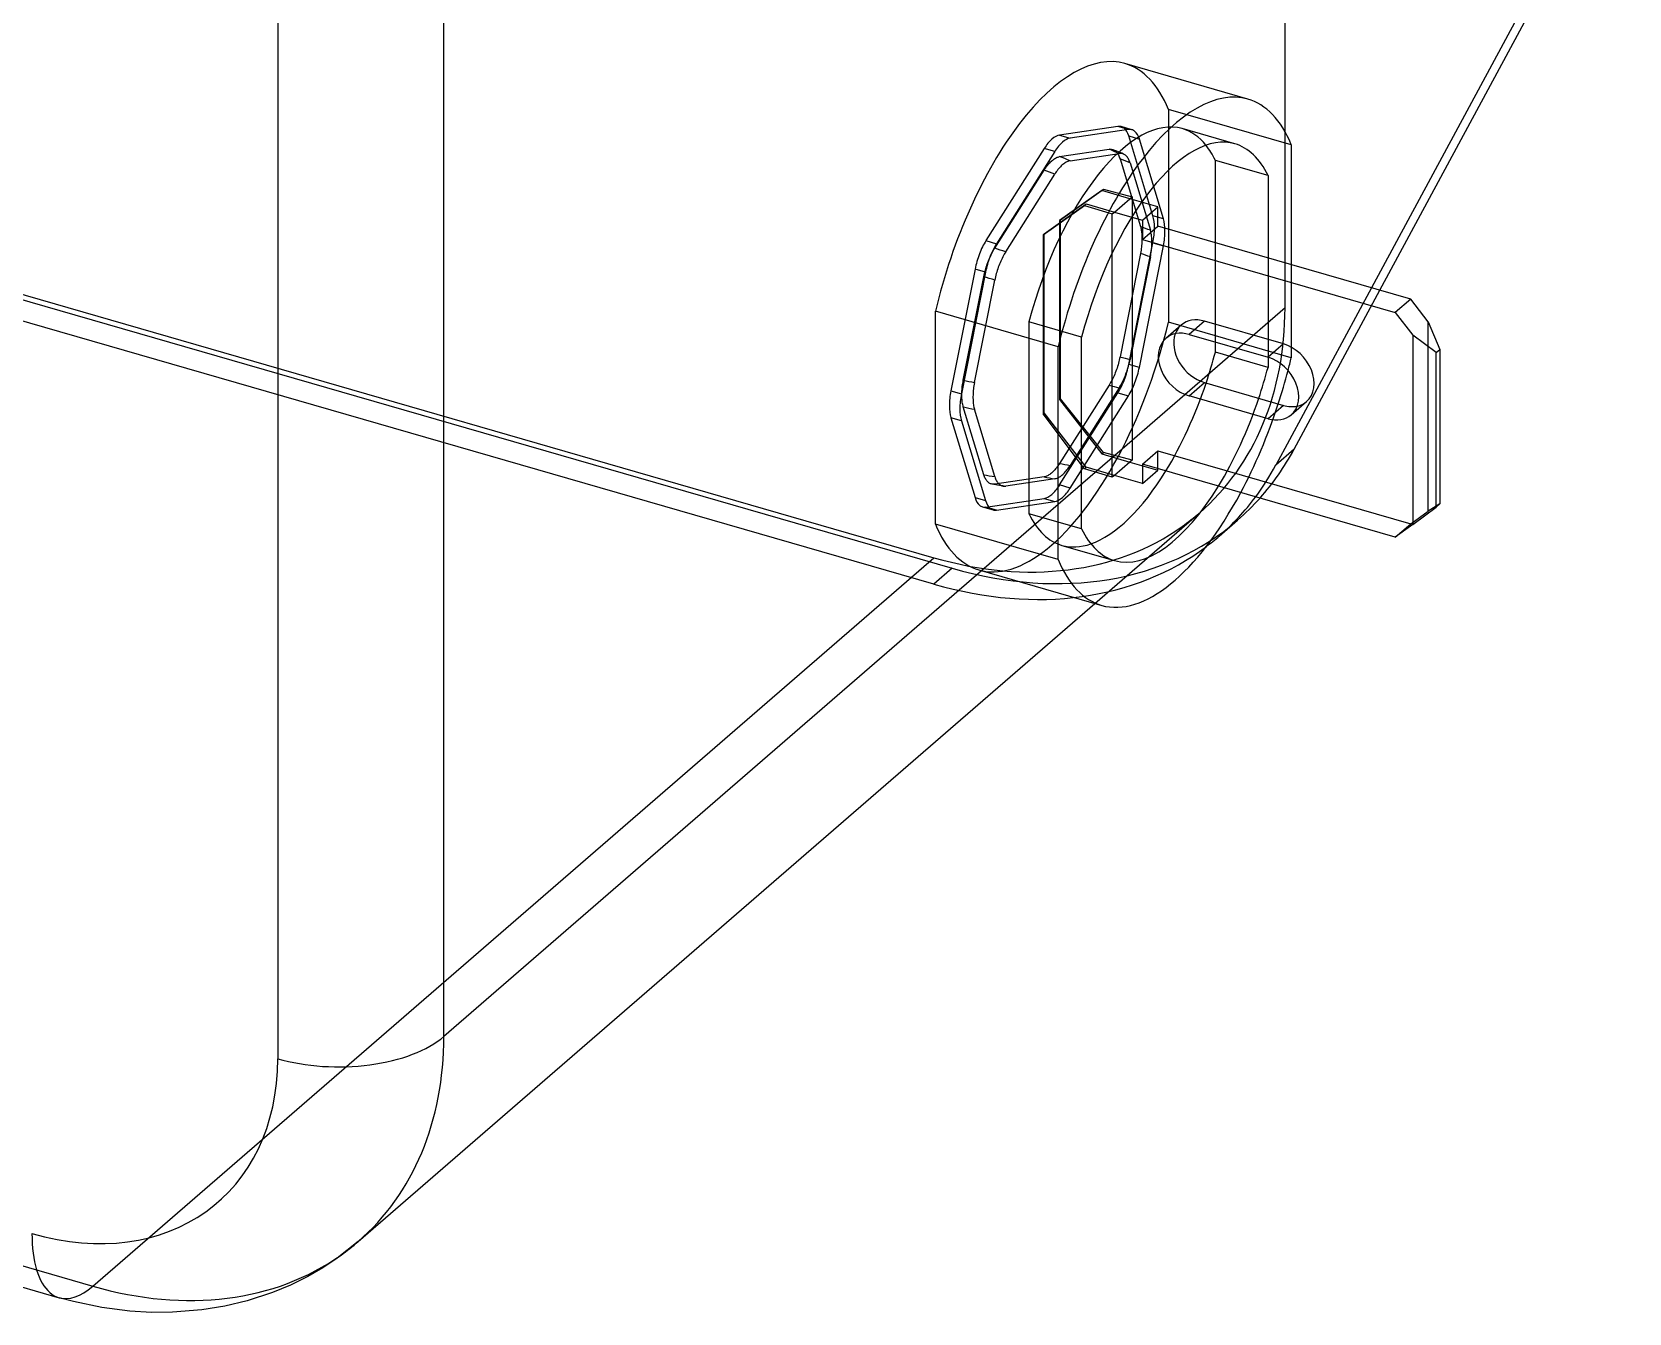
# Model space of a CAD drawing. Header units: millimetres. Extents: x -87 to 25, y -30 to 57.
# Drawn here: x -15.28 to 24.12, y -30.13 to 1.47 of the extents above; entities that cross this region are included whole.
import ezdxf

# ---------------------------------------------------------------- set-up
doc = ezdxf.new("R2010")
doc.units = ezdxf.units.MM
doc.layers.add('MAIN-1', color=7, linetype='Continuous')
doc.layers.add('MAIN-2', color=7, linetype='Continuous')

msp = doc.modelspace()

# ---------------------------------------------------------------- linework, layer by layer
at = {"layer": 'MAIN-1'}
for p, q in [((15.632, -0.99), (15.632, 11.448)), ((-5.118, -23.306), (-5.118, 7.871)), ((-9.216, 7.322), (-9.216, -23.855)), ((17.974, -4.898), (24.119, 6.49)), ((23.669, 6.101), (17.767, -4.838)), ((14.716, -0.182), (11.685, 0.693)), ((15.788, -1.313), (15.788, -4.267)), ((13.914, -3.726), (13.914, -1.695)), ((15.213, -2.07), (13.914, -1.695)), ((15.213, -2.07), (15.213, -4.101)), ((12.497, -2.84), (12.095, -2.724)), ((11.852, -3.093), (12.117, -3.169)), ((12.117, -3.169), (12.497, -2.84)), ((12.497, -3.317), (12.497, -2.84)), ((12.117, -3.169), (12.117, -3.646)), ((12.117, -3.646), (12.497, -3.317)), ((18.732, -5.117), (12.497, -3.317)), ((12.117, -3.646), (18.352, -5.446)), ((11.369, -9.512), (11.369, -3.982)), ((18.732, -5.117), (18.352, -5.446)), ((19.165, -5.675), (18.732, -5.117)), ((10.038, -6.292), (7.007, -5.417)), ((7.007, -10.667), (7.007, -5.417)), ((18.352, -5.446), (18.785, -6.004)), ((19.165, -5.675), (19.454, -6.358)), ((10.038, -11.542), (10.038, -6.292)), ((10.613, -10.785), (10.613, -6.054)), ((13.264, -5.99), (15.213, -6.553)), ((13.914, -6.426), (13.914, -6.178)), ((18.785, -6.004), (18.785, -10.68)), ((19.363, -6.437), (18.785, -6.004)), ((15.213, -6.801), (13.914, -6.426)), ((15.213, -6.553), (15.213, -6.801)), ((19.363, -6.437), (19.454, -6.358)), ((19.363, -10.247), (19.363, -6.437)), ((19.454, -6.358), (19.454, -10.168)), ((13.264, -7.506), (13.644, -7.177)), ((13.644, -7.177), (15.593, -7.739)), ((15.213, -8.069), (13.264, -7.506)), ((15.593, -7.739), (15.213, -8.069)), ((11.424, -9.465), (11.369, -9.449)), ((12.117, -9.188), (12.117, -9.665)), ((18.352, -10.988), (12.117, -9.188)), ((12.117, -9.665), (12.497, -9.336)), ((12.497, -9.336), (12.497, -9.298)), ((11.424, -9.465), (11.369, -9.512)), ((12.117, -9.665), (11.424, -9.465)), ((19.454, -10.168), (19.363, -10.247)), ((14.009, -10.962), (14.459, -10.572)), ((18.785, -10.68), (19.363, -10.247)), ((10.038, -11.542), (7.007, -10.667)), ((18.785, -10.68), (18.352, -10.988)), ((-78.696, -11.25), (-14.61, -29.75)), ((8.148, -11.817), (-5.118, -23.306)), ((8.079, -11.797), (11.11, -12.672)), ((-7.232, -28.365), (10.944, -12.625)), ((-7.231, -28.365), (-7.753, -28.775)), ((-8.106, -29.01), (-8.474, -29.224)), ((-7.753, -28.775), (-8.106, -29.01)), ((-8.901, -29.438), (-9.346, -29.624)), ((-8.474, -29.224), (-8.901, -29.438)), ((-14.256, -29.846), (-14.61, -29.75)), ((-13.557, -29.991), (-14.256, -29.846)), ((-9.968, -29.828), (-10.517, -29.96)), ((-9.346, -29.624), (-9.968, -29.828)), ((-12.864, -30.081), (-13.557, -29.991)), ((-12.332, -30.112), (-12.864, -30.081)), ((-11.809, -30.111), (-12.332, -30.112)), ((-11.085, -30.053), (-11.809, -30.111)), ((-10.517, -29.96), (-11.085, -30.053))]:
    msp.add_line(p, q, dxfattribs=at)
for centre, major_axis, ratio, start_param, end_param in [((9.882, -5.552), (1.803, 6.245), 0.433013, 0, 1.673671), ((12.913, -6.427), (1.803, 6.245), 0.433013, 0, 1.673671), ((12.913, -6.427), (1.803, 6.245), 0.433013, -0.497666, 0), ((12.913, -6.427), (1.484, 5.14), 0.433013, 0, 1.622906), ((11.614, -6.052), (-1.484, -5.14), 0.433013, 2.694692, 2.845455), ((12.913, -6.427), (1.484, 5.14), 0.433013, -0.446901, 0), ((13.264, -6.748), (0.573, -0.661), 0.75, -3.141514, -0.857072), ((13.264, -6.748), (0.573, -0.661), 0.75, 2.284521, 3.141672), ((13.644, -6.419), (-0.573, 0.661), 0.75, 0.393089, 2.284521), ((11.614, -6.052), (-1.484, -5.14), 0.433013, 1.473961, 1.622906), ((15.213, -7.311), (0.573, -0.661), 0.75, 0.000079, 2.284521), ((12.913, -6.427), (1.484, 5.14), 0.433013, -1.667632, -1.518687), ((12.913, -6.427), (1.803, 6.245), 0.433013, -1.650459, -1.518398), ((15.593, -6.982), (-0.573, 0.661), 0.75, 2.284521, 2.748496), ((15.213, -7.311), (0.573, -0.661), 0.75, -0.857072, 0.000079), ((11.614, -6.052), (-1.484, -5.14), 0.433013, 0.296154, 1.003812), ((12.913, -6.427), (1.484, 5.14), 0.433013, -3.141592, -2.137781), ((12.913, -6.427), (1.803, 6.245), 0.433013, -3.141593, -2.028682), ((6.972, -2.836), (7.038, -8.126), 0.75, 0.000019, 0.163602), ((7.422, -2.446), (-7.038, 8.126), 0.75, -3.141574, -3.044885), ((9.882, -5.552), (1.803, 6.245), 0.433013, 2.643927, 3.141593), ((12.913, -6.427), (1.484, 5.14), 0.433013, 2.694692, 3.141593), ((6.972, -2.836), (7.038, -8.126), 0.75, -0.05079, 0.000019), ((12.913, -6.427), (1.803, 6.245), 0.433013, 2.643927, 3.141593), ((-13.778, -20.806), (-6.547, 7.559), 0.75, -3.141514, -2.427868), ((-7.716, -22.556), (3, 0), 0.5, -1.308997, -0.523599), ((-15.278, -22.105), (4.583, -5.292), 0.75, -0.857072, 0.713724), ((-7.716, -22.556), (3, 0), 0.5, -2.094395, -1.308997), ((-13.778, -26.868), (-0.832, -2.882), 0.433013, -0.982794, -0.197396), ((-13.778, -26.868), (-0.832, -2.882), 0.433013, -0.197396, 0.000007)]:
    msp.add_ellipse(centre, major_axis=major_axis, ratio=ratio, start_param=start_param, end_param=end_param, dxfattribs=at)
at = {"layer": 'MAIN-2'}
for p, q in [((-57.114, 7.004), (6.972, -11.496)), ((-56.754, 6.77), (7.422, -11.756)), ((6.972, -12.146), (-57.204, 6.38)), ((12.757, -0.438), (12.757, -5.688)), ((15.788, -1.313), (12.757, -0.438)), ((11.508, -0.858), (10.073, -1.071)), ((10.073, -1.071), (10.333, -1.146)), ((11.768, -0.933), (10.333, -1.146)), ((11.768, -0.933), (11.508, -0.858)), ((11.854, -0.938), (11.594, -0.863)), ((12.373, -3.063), (11.779, -1.093)), ((11.779, -1.093), (12.039, -1.168)), ((12.633, -3.138), (12.039, -1.168)), ((14.397, -1.287), (13.098, -0.912)), ((15.632, -5.336), (15.632, -0.99)), ((9.691, -1.403), (8.256, -3.675)), ((9.951, -1.478), (8.515, -3.75)), ((9.951, -1.478), (9.691, -1.403)), ((10.073, -1.603), (11.292, -1.422)), ((10.332, -1.705), (11.541, -1.525)), ((11.292, -1.422), (11.31, -1.42)), ((11.31, -1.42), (11.327, -1.42)), ((11.327, -1.42), (11.344, -1.421)), ((11.344, -1.421), (11.361, -1.423)), ((11.361, -1.423), (11.377, -1.427)), ((11.377, -1.427), (11.393, -1.433)), ((11.393, -1.433), (11.41, -1.44)), ((11.437, -1.45), (11.393, -1.433)), ((11.41, -1.44), (11.426, -1.45)), ((11.426, -1.45), (11.442, -1.461)), ((11.48, -1.468), (11.437, -1.45)), ((11.442, -1.461), (11.457, -1.473)), ((11.457, -1.473), (11.471, -1.487)), ((11.471, -1.487), (11.485, -1.503)), ((11.525, -1.486), (11.48, -1.468)), ((11.485, -1.503), (11.499, -1.52)), ((11.499, -1.52), (11.511, -1.539)), ((11.511, -1.539), (11.523, -1.559)), ((11.523, -1.559), (11.534, -1.581)), ((11.568, -1.504), (11.525, -1.486)), ((11.56, -1.523), (11.541, -1.525)), ((11.579, -1.523), (11.56, -1.523)), ((11.608, -1.521), (11.568, -1.504)), ((11.597, -1.525), (11.579, -1.523)), ((11.615, -1.528), (11.597, -1.525)), ((11.648, -1.539), (11.608, -1.521)), ((11.632, -1.532), (11.615, -1.528)), ((11.648, -1.539), (11.632, -1.532)), ((11.666, -1.547), (11.648, -1.539)), ((11.683, -1.558), (11.666, -1.547)), ((11.699, -1.57), (11.683, -1.558)), ((11.714, -1.584), (11.699, -1.57)), ((8.472, -3.864), (9.691, -1.933)), ((9.691, -1.933), (9.711, -1.904)), ((9.711, -1.904), (9.73, -1.875)), ((9.73, -1.875), (9.75, -1.848)), ((9.75, -1.848), (9.77, -1.822)), ((9.77, -1.822), (9.79, -1.798)), ((9.79, -1.798), (9.81, -1.774)), ((9.81, -1.774), (9.831, -1.752)), ((9.831, -1.752), (9.851, -1.732)), ((9.851, -1.732), (9.872, -1.713)), ((9.872, -1.713), (9.892, -1.695)), ((9.892, -1.695), (9.913, -1.678)), ((9.913, -1.678), (9.933, -1.663)), ((9.933, -1.663), (9.954, -1.65)), ((9.954, -1.65), (9.974, -1.638)), ((9.974, -1.638), (9.994, -1.628)), ((10.01, -1.949), (9.99, -1.977)), ((9.994, -1.628), (10.014, -1.619)), ((10.03, -1.924), (10.01, -1.949)), ((10.014, -1.619), (10.034, -1.612)), ((10.05, -1.899), (10.03, -1.924)), ((10.034, -1.612), (10.054, -1.607)), ((10.07, -1.876), (10.05, -1.899)), ((10.054, -1.607), (10.073, -1.603)), ((10.09, -1.854), (10.07, -1.876)), ((10.111, -1.833), (10.09, -1.854)), ((10.131, -1.814), (10.111, -1.833)), ((10.152, -1.796), (10.131, -1.814)), ((10.173, -1.78), (10.152, -1.796)), ((10.193, -1.765), (10.173, -1.78)), ((10.213, -1.752), (10.193, -1.765)), ((10.234, -1.74), (10.213, -1.752)), ((10.254, -1.73), (10.234, -1.74)), ((10.274, -1.721), (10.254, -1.73)), ((10.293, -1.714), (10.274, -1.721)), ((10.313, -1.709), (10.293, -1.714)), ((10.332, -1.705), (10.313, -1.709)), ((11.534, -1.581), (11.544, -1.605)), ((11.544, -1.605), (11.553, -1.629)), ((11.553, -1.629), (11.562, -1.656)), ((11.562, -1.656), (12.067, -3.33)), ((11.729, -1.6), (11.714, -1.584)), ((11.743, -1.618), (11.729, -1.6)), ((11.757, -1.637), (11.743, -1.618)), ((11.769, -1.658), (11.757, -1.637)), ((11.781, -1.681), (11.769, -1.658)), ((11.792, -1.705), (11.781, -1.681)), ((11.801, -1.731), (11.792, -1.705)), ((11.81, -1.758), (11.801, -1.731)), ((11.81, -1.758), (12.311, -3.419)), ((8.742, -3.95), (9.952, -2.034)), ((9.971, -2.005), (9.952, -2.034)), ((9.99, -1.977), (9.971, -2.005)), ((11.111, -2.44), (10.072, -3.18)), ((10.095, -3.16), (11.153, -2.404)), ((11.111, -2.44), (11.153, -2.404)), ((11.804, -2.64), (11.111, -2.44)), ((11.153, -2.404), (11.859, -2.593)), ((11.424, -2.969), (11.804, -2.64)), ((11.804, -2.64), (11.859, -2.593)), ((12.095, -2.724), (11.804, -2.64)), ((11.859, -2.593), (11.859, -9.088)), ((9.669, -3.528), (10.689, -2.806)), ((9.692, -3.509), (10.731, -2.769)), ((10.689, -2.806), (10.731, -2.769)), ((10.689, -2.806), (11.369, -3.017)), ((10.731, -2.769), (11.424, -2.969)), ((11.369, -3.017), (11.424, -2.969)), ((11.369, -3.982), (11.369, -3.017)), ((11.424, -2.969), (11.852, -3.093)), ((12.633, -3.138), (12.373, -3.063)), ((9.692, -3.509), (9.669, -3.528)), ((9.669, -3.528), (9.669, -7.945)), ((9.692, -7.925), (9.692, -3.509)), ((10.095, -3.16), (10.072, -3.18)), ((10.072, -3.18), (10.072, -7.596)), ((10.095, -7.577), (10.095, -3.16)), ((12.067, -3.33), (12.074, -3.357)), ((12.074, -3.357), (12.081, -3.385)), ((12.081, -3.385), (12.087, -3.414)), ((12.087, -3.414), (12.092, -3.444)), ((12.092, -3.444), (12.096, -3.476)), ((12.096, -3.476), (12.099, -3.508)), ((12.099, -3.508), (12.102, -3.541)), ((12.102, -3.541), (12.103, -3.575)), ((12.319, -3.446), (12.311, -3.419)), ((12.325, -3.474), (12.319, -3.446)), ((12.331, -3.503), (12.325, -3.474)), ((12.336, -3.533), (12.331, -3.503)), ((12.34, -3.564), (12.336, -3.533)), ((8.256, -3.675), (8.515, -3.75)), ((8.417, -3.959), (8.435, -3.927)), ((8.435, -3.927), (8.453, -3.895)), ((8.453, -3.895), (8.472, -3.864)), ((11.779, -6.727), (12.373, -3.726)), ((12.039, -6.802), (12.633, -3.801)), ((12.081, -3.911), (12.074, -3.951)), ((12.087, -3.872), (12.081, -3.911)), ((12.092, -3.833), (12.087, -3.872)), ((12.096, -3.795), (12.092, -3.833)), ((12.099, -3.757), (12.096, -3.795)), ((12.102, -3.719), (12.099, -3.757)), ((12.103, -3.682), (12.102, -3.719)), ((12.103, -3.575), (12.104, -3.61)), ((12.104, -3.646), (12.103, -3.682)), ((12.104, -3.61), (12.104, -3.646)), ((12.331, -3.96), (12.336, -3.921)), ((12.336, -3.921), (12.34, -3.883)), ((12.344, -3.596), (12.34, -3.564)), ((12.34, -3.883), (12.344, -3.845)), ((12.346, -3.63), (12.344, -3.596)), ((12.344, -3.845), (12.346, -3.807)), ((12.348, -3.664), (12.346, -3.63)), ((12.346, -3.807), (12.348, -3.77)), ((12.349, -3.698), (12.348, -3.664)), ((12.348, -3.77), (12.349, -3.734)), ((12.349, -3.734), (12.349, -3.698)), ((12.373, -3.726), (12.633, -3.801)), ((13.914, -6.178), (13.914, -3.726)), ((8.251, -4.366), (8.263, -4.327)), ((8.263, -4.327), (8.276, -4.288)), ((8.276, -4.288), (8.289, -4.249)), ((8.289, -4.249), (8.303, -4.211)), ((8.303, -4.211), (8.318, -4.173)), ((8.318, -4.173), (8.333, -4.135)), ((8.333, -4.135), (8.349, -4.099)), ((8.349, -4.099), (8.365, -4.063)), ((8.365, -4.063), (8.382, -4.027)), ((8.382, -4.027), (8.399, -3.993)), ((8.399, -3.993), (8.417, -3.959)), ((8.56, -4.333), (8.547, -4.372)), ((8.574, -4.295), (8.56, -4.333)), ((8.589, -4.257), (8.574, -4.295)), ((8.604, -4.22), (8.589, -4.257)), ((8.619, -4.183), (8.604, -4.22)), ((8.636, -4.147), (8.619, -4.183)), ((8.652, -4.112), (8.636, -4.147)), ((8.669, -4.078), (8.652, -4.112)), ((8.687, -4.044), (8.669, -4.078)), ((8.705, -4.012), (8.687, -4.044)), ((8.723, -3.98), (8.705, -4.012)), ((8.742, -3.95), (8.723, -3.98)), ((12.067, -3.991), (11.562, -6.54)), ((12.311, -4.078), (11.81, -6.607)), ((12.074, -3.951), (12.067, -3.991)), ((12.311, -4.078), (12.319, -4.038)), ((12.319, -4.038), (12.325, -3.999)), ((12.325, -3.999), (12.331, -3.96)), ((15.213, -4.101), (15.213, -6.553)), ((15.788, -4.267), (15.788, -6.563)), ((7.985, -4.378), (7.391, -7.379)), ((8.245, -4.453), (7.65, -7.454)), ((7.697, -7.114), (8.202, -4.565)), ((7.972, -7.177), (8.473, -4.648)), ((8.245, -4.453), (7.985, -4.378)), ((8.202, -4.565), (8.211, -4.525)), ((8.211, -4.525), (8.22, -4.485)), ((8.22, -4.485), (8.23, -4.445)), ((8.23, -4.445), (8.24, -4.406)), ((8.24, -4.406), (8.251, -4.366)), ((8.482, -4.608), (8.473, -4.648)), ((8.491, -4.569), (8.482, -4.608)), ((8.5, -4.529), (8.491, -4.569)), ((8.511, -4.489), (8.5, -4.529)), ((8.522, -4.45), (8.511, -4.489)), ((8.534, -4.411), (8.522, -4.45)), ((8.547, -4.372), (8.534, -4.411)), ((17.767, -4.838), (15.407, -9.21)), ((15.857, -8.82), (17.974, -4.898)), ((15.632, -5.336), (11.614, -8.816)), ((9.314, -5.679), (9.314, -10.41)), ((10.613, -6.054), (9.314, -5.679)), ((13.072, -5.758), (12.692, -6.087)), ((15.788, -6.563), (12.757, -5.688)), ((13.644, -5.661), (13.264, -5.99)), ((15.593, -6.224), (13.644, -5.661)), ((19.165, -10.351), (19.165, -5.675)), ((15.593, -6.224), (15.213, -6.553)), ((11.535, -6.66), (11.524, -6.699)), ((11.544, -6.62), (11.535, -6.66)), ((11.553, -6.58), (11.544, -6.62)), ((11.562, -6.54), (11.553, -6.58)), ((11.783, -6.726), (11.793, -6.686)), ((11.793, -6.686), (11.802, -6.646)), ((11.802, -6.646), (11.81, -6.607)), ((11.382, -7.078), (11.365, -7.112)), ((11.399, -7.042), (11.382, -7.078)), ((11.415, -7.006), (11.399, -7.042)), ((11.431, -6.97), (11.415, -7.006)), ((11.446, -6.932), (11.431, -6.97)), ((11.461, -6.894), (11.446, -6.932)), ((11.475, -6.856), (11.461, -6.894)), ((11.488, -6.817), (11.475, -6.856)), ((11.501, -6.778), (11.488, -6.817)), ((11.513, -6.739), (11.501, -6.778)), ((11.524, -6.699), (11.513, -6.739)), ((11.648, -7.107), (11.664, -7.072)), ((11.664, -7.072), (11.68, -7.035)), ((11.68, -7.035), (11.695, -6.998)), ((11.695, -6.998), (11.709, -6.96)), ((11.709, -6.96), (11.723, -6.922)), ((11.723, -6.922), (11.737, -6.883)), ((11.737, -6.883), (11.749, -6.844)), ((11.749, -6.844), (11.761, -6.805)), ((11.761, -6.805), (11.773, -6.766)), ((11.773, -6.766), (11.783, -6.726)), ((12.039, -6.802), (11.779, -6.727)), ((7.391, -7.379), (7.65, -7.454)), ((7.66, -7.459), (7.661, -7.423)), ((7.66, -7.495), (7.66, -7.459)), ((7.661, -7.423), (7.662, -7.386)), ((7.662, -7.386), (7.665, -7.348)), ((7.665, -7.348), (7.668, -7.31)), ((7.668, -7.31), (7.672, -7.272)), ((7.672, -7.272), (7.677, -7.233)), ((7.677, -7.233), (7.683, -7.194)), ((7.683, -7.194), (7.69, -7.154)), ((7.69, -7.154), (7.697, -7.114)), ((7.936, -7.484), (7.935, -7.521)), ((7.937, -7.448), (7.936, -7.484)), ((7.94, -7.41), (7.937, -7.448)), ((7.943, -7.372), (7.94, -7.41)), ((7.947, -7.334), (7.943, -7.372)), ((7.952, -7.295), (7.947, -7.334)), ((7.958, -7.256), (7.952, -7.295)), ((7.965, -7.217), (7.958, -7.256)), ((7.972, -7.177), (7.965, -7.217)), ((11.292, -7.241), (10.073, -9.171)), ((10.073, -9.702), (11.508, -7.43)), ((11.541, -7.305), (10.332, -9.221)), ((11.311, -7.21), (11.292, -7.241)), ((11.329, -7.178), (11.311, -7.21)), ((11.347, -7.146), (11.329, -7.178)), ((11.365, -7.112), (11.347, -7.146)), ((11.508, -7.43), (11.768, -7.505)), ((11.541, -7.305), (11.56, -7.275)), ((11.56, -7.275), (11.579, -7.243)), ((11.579, -7.243), (11.597, -7.21)), ((11.597, -7.21), (11.614, -7.177)), ((11.614, -7.177), (11.631, -7.143)), ((11.631, -7.143), (11.648, -7.107)), ((7.661, -7.53), (7.66, -7.495)), ((7.662, -7.564), (7.661, -7.53)), ((7.665, -7.597), (7.662, -7.564)), ((7.668, -7.629), (7.665, -7.597)), ((7.672, -7.661), (7.668, -7.629)), ((7.677, -7.691), (7.672, -7.661)), ((7.683, -7.72), (7.677, -7.691)), ((7.69, -7.748), (7.683, -7.72)), ((7.697, -7.775), (7.69, -7.748)), ((8.202, -9.449), (7.697, -7.775)), ((7.935, -7.521), (7.935, -7.556)), ((7.935, -7.556), (7.936, -7.591)), ((7.936, -7.591), (7.937, -7.625)), ((7.937, -7.625), (7.94, -7.658)), ((7.94, -7.658), (7.943, -7.691)), ((7.943, -7.691), (7.947, -7.722)), ((7.947, -7.722), (7.952, -7.752)), ((7.952, -7.752), (7.958, -7.781)), ((7.958, -7.781), (7.965, -7.809)), ((7.965, -7.809), (7.972, -7.836)), ((8.473, -9.497), (7.972, -7.836)), ((10.072, -7.596), (10.095, -7.577)), ((10.072, -7.596), (11.111, -8.936)), ((11.153, -8.899), (10.095, -7.577)), ((10.333, -9.777), (11.768, -7.505)), ((15.786, -7.972), (16.166, -7.643)), ((7.65, -8.117), (7.391, -8.042)), ((7.391, -8.042), (7.985, -10.012)), ((7.65, -8.117), (8.245, -10.087)), ((9.669, -7.945), (9.692, -7.925)), ((10.689, -9.301), (9.669, -7.945)), ((10.731, -9.265), (9.692, -7.925)), ((11.614, -8.816), (8.15, -11.816)), ((11.111, -8.936), (11.153, -8.899)), ((11.111, -8.936), (11.804, -9.136)), ((11.859, -9.088), (11.153, -8.899)), ((12.117, -9.188), (12.497, -8.859)), ((12.497, -8.859), (18.732, -10.659)), ((12.497, -9.298), (12.497, -8.859)), ((15.857, -8.82), (15.407, -9.21)), ((8.211, -9.476), (8.202, -9.449)), ((9.81, -9.455), (9.79, -9.467)), ((9.831, -9.442), (9.81, -9.455)), ((9.851, -9.427), (9.831, -9.442)), ((9.872, -9.41), (9.851, -9.427)), ((9.892, -9.392), (9.872, -9.41)), ((9.913, -9.373), (9.892, -9.392)), ((9.933, -9.352), (9.913, -9.373)), ((9.954, -9.331), (9.933, -9.352)), ((9.974, -9.307), (9.954, -9.331)), ((9.994, -9.283), (9.974, -9.307)), ((10.014, -9.257), (9.994, -9.283)), ((10.034, -9.23), (10.014, -9.257)), ((10.054, -9.201), (10.034, -9.23)), ((10.073, -9.171), (10.054, -9.201)), ((10.131, -9.459), (10.152, -9.441)), ((10.152, -9.441), (10.173, -9.422)), ((10.173, -9.422), (10.193, -9.401)), ((10.193, -9.401), (10.213, -9.379)), ((10.213, -9.379), (10.234, -9.356)), ((10.234, -9.356), (10.254, -9.331)), ((10.254, -9.331), (10.274, -9.305)), ((10.274, -9.305), (10.293, -9.278)), ((10.293, -9.278), (10.313, -9.25)), ((10.313, -9.25), (10.332, -9.221)), ((10.689, -9.301), (10.731, -9.265)), ((11.369, -9.512), (10.689, -9.301)), ((11.369, -9.449), (10.731, -9.265)), ((11.804, -9.136), (11.424, -9.465)), ((11.859, -9.088), (11.804, -9.136)), ((11.804, -9.136), (12.497, -9.336)), ((8.22, -9.5), (8.211, -9.476)), ((8.23, -9.523), (8.22, -9.5)), ((8.241, -9.545), (8.23, -9.523)), ((8.253, -9.565), (8.241, -9.545)), ((8.265, -9.584), (8.253, -9.565)), ((8.278, -9.601), (8.265, -9.584)), ((8.292, -9.617), (8.278, -9.601)), ((8.306, -9.631), (8.292, -9.617)), ((8.321, -9.644), (8.306, -9.631)), ((8.337, -9.655), (8.321, -9.644)), ((8.353, -9.664), (8.337, -9.655)), ((8.37, -9.672), (8.353, -9.664)), ((8.387, -9.678), (8.37, -9.672)), ((8.405, -9.682), (8.387, -9.678)), ((8.416, -9.684), (8.405, -9.682)), ((8.451, -9.691), (8.405, -9.682)), ((8.427, -9.685), (8.416, -9.684)), ((8.438, -9.685), (8.427, -9.685)), ((8.449, -9.685), (8.438, -9.685)), ((8.46, -9.684), (8.449, -9.685)), ((8.497, -9.699), (8.451, -9.691)), ((8.472, -9.683), (8.46, -9.684)), ((9.691, -9.502), (8.472, -9.683)), ((8.473, -9.497), (8.482, -9.523)), ((8.482, -9.523), (8.491, -9.548)), ((8.491, -9.548), (8.502, -9.572)), ((8.544, -9.707), (8.497, -9.699)), ((8.502, -9.572), (8.513, -9.594)), ((8.513, -9.594), (8.525, -9.615)), ((8.525, -9.615), (8.538, -9.634)), ((8.538, -9.634), (8.551, -9.651)), ((8.592, -9.715), (8.544, -9.707)), ((8.551, -9.651), (8.565, -9.667)), ((8.565, -9.667), (8.58, -9.681)), ((8.58, -9.681), (8.596, -9.693)), ((8.637, -9.723), (8.592, -9.715)), ((8.596, -9.693), (8.612, -9.704)), ((8.612, -9.704), (8.628, -9.713)), ((8.628, -9.713), (8.646, -9.72)), ((8.682, -9.73), (8.637, -9.723)), ((8.646, -9.72), (8.663, -9.726)), ((8.663, -9.726), (8.682, -9.73)), ((8.682, -9.73), (8.691, -9.731)), ((8.691, -9.731), (8.701, -9.732)), ((8.701, -9.732), (8.711, -9.732)), ((8.711, -9.732), (8.722, -9.732)), ((8.722, -9.732), (8.732, -9.731)), ((8.732, -9.731), (8.742, -9.73)), ((9.952, -9.55), (8.742, -9.73)), ((9.711, -9.498), (9.691, -9.502)), ((9.73, -9.493), (9.711, -9.498)), ((9.75, -9.486), (9.73, -9.493)), ((9.77, -9.477), (9.75, -9.486)), ((9.79, -9.467), (9.77, -9.477)), ((9.952, -9.55), (9.971, -9.546)), ((9.971, -9.546), (9.99, -9.541)), ((9.99, -9.541), (10.01, -9.534)), ((10.01, -9.534), (10.03, -9.525)), ((10.03, -9.525), (10.05, -9.515)), ((10.05, -9.515), (10.07, -9.503)), ((10.07, -9.503), (10.09, -9.49)), ((10.333, -9.777), (10.073, -9.702)), ((10.09, -9.49), (10.111, -9.475)), ((10.111, -9.475), (10.131, -9.459)), ((7.985, -10.012), (8.245, -10.087)), ((8.17, -10.242), (8.429, -10.317)), ((8.256, -10.247), (9.691, -10.033)), ((8.515, -10.322), (9.951, -10.108)), ((9.691, -10.033), (9.951, -10.108)), ((19.454, -10.168), (19.165, -10.351)), ((8.515, -10.322), (8.256, -10.247)), ((10.613, -10.785), (9.314, -10.41)), ((10.944, -12.625), (13.518, -10.395)), ((18.732, -10.659), (19.165, -10.351)), ((-77.864, -10.966), (-13.778, -29.466)), ((18.352, -10.988), (18.732, -10.659)), ((10.13, -11.193), (11.429, -11.568)), ((-13.778, -29.466), (6.972, -11.496)), ((7.422, -11.756), (6.972, -12.146)), ((8.15, -11.816), (8.148, -11.817))]:
    msp.add_line(p, q, dxfattribs=at)
for centre, major_axis, ratio, start_param, end_param in [((9.882, -5.552), (1.803, 6.245), 0.433013, -0.497666, 0), ((11.614, -6.052), (-1.484, -5.14), 0.433013, -3.141592, -1.518687), ((9.882, -2.037), (-0.277, -0.961), 0.433013, -2.55359, -2.160891), ((9.882, -2.037), (-0.277, -0.961), 0.433013, -2.946289, -2.55359), ((10.142, -2.112), (0.277, 0.961), 0.433013, 0.195304, 0.588003), ((11.317, -1.824), (-0.277, -0.961), 0.433013, -3.141586, -2.946289), ((11.317, -1.824), (-0.277, -0.961), 0.433013, 2.944197, 3.141599), ((11.317, -1.824), (-0.277, -0.961), 0.433013, 2.551498, 2.944197), ((11.577, -1.899), (0.277, 0.961), 0.433013, 0.000007, 0.195304), ((11.577, -1.899), (0.277, 0.961), 0.433013, -0.197396, 0.000007), ((11.577, -1.899), (0.277, 0.961), 0.433013, -0.590095, -0.197396), ((11.614, -6.052), (-1.484, -5.14), 0.433013, 2.845455, 3.141593), ((10.142, -2.112), (0.277, 0.961), 0.433013, 0.588003, 0.980702), ((6.975, -11.104), (5.349, 9.182), 0.840822, 0.098234, 0.128372), ((9.189, -10.775), (-6.193, 8.232), 0.735723, -0.884669, -0.854532), ((9.189, -10.775), (-5.459, 8.786), 0.765556, -0.814099, -0.783961), ((6.975, -11.104), (6.317, 8.489), 0.835873, 0.193505, 0.223643), ((11.912, -3.795), (-0.277, -0.961), 0.433013, 2.158799, 2.551498), ((12.171, -3.87), (0.277, 0.961), 0.433013, -0.982794, -0.590095), ((6.058, -8.064), (10.164, 0.661), 0.54168, 0.873448, 0.903586), ((11.912, -3.795), (-0.277, -0.961), 0.433013, 1.7661, 2.158799), ((12.171, -3.87), (0.277, 0.961), 0.433013, -1.375493, -0.982794), ((8.447, -4.31), (-0.277, -0.961), 0.433013, -2.160891, -1.768192), ((8.707, -4.385), (0.277, 0.961), 0.433013, 0.980702, 1.373401), ((11.403, -7.27), (-9.354, 3.903), 0.216439, -1.193504, -1.163366), ((8.447, -4.31), (-0.277, -0.961), 0.433013, -1.768192, -1.375493), ((8.707, -4.385), (0.277, 0.961), 0.433013, 1.373401, 1.7661), ((6.058, -8.064), (10.17, 0.156), 0.487712, 0.901155, 0.931293), ((11.403, -7.27), (-9.485, 3.564), 0.150694, -1.200749, -1.170612), ((6.972, -2.836), (-6.547, 7.559), 0.75, -3.141514, -2.427868), ((9.882, -5.552), (1.803, 6.245), 0.433013, -1.99152, -1.467921), ((13.644, -6.419), (-0.573, 0.661), 0.75, 0.000079, 0.393089), ((13.644, -6.419), (-0.573, 0.661), 0.75, -0.857072, 0.000079), ((15.593, -6.982), (-0.573, 0.661), 0.75, -3.141514, -0.857072), ((6.975, -3.435), (9.485, -3.564), 0.150694, -1.010441, -0.980303), ((12.913, -6.427), (1.803, 6.245), 0.433013, -1.518398, -1.467921), ((11.317, -6.795), (-0.277, -0.961), 0.433013, 1.373401, 1.7661), ((11.577, -6.87), (0.277, 0.961), 0.433013, -1.768192, -1.375493), ((7.853, -7.31), (-0.277, -0.961), 0.433013, -1.375493, -0.982794), ((8.112, -7.385), (0.277, 0.961), 0.433013, 1.7661, 2.158799), ((12.32, -2.641), (-10.17, -0.156), 0.487712, 1.091464, 1.121602), ((6.975, -3.435), (9.354, -3.903), 0.216439, -1.003195, -0.973058), ((11.317, -6.795), (-0.277, -0.961), 0.433013, 0.980702, 1.373401), ((11.577, -6.87), (0.277, 0.961), 0.433013, -2.160891, -1.768192), ((11.614, -6.052), (-1.484, -5.14), 0.433013, 1.003812, 1.473961), ((7.853, -7.31), (-0.277, -0.961), 0.433013, -0.982794, -0.590095), ((8.112, -7.385), (0.277, 0.961), 0.433013, 2.158799, 2.551498), ((12.32, -2.641), (-10.164, -0.661), 0.54168, 1.063757, 1.093894), ((12.913, -6.427), (1.484, 5.14), 0.433013, -2.137781, -1.667632), ((12.913, -6.427), (1.803, 6.245), 0.433013, -2.028682, -1.650459), ((15.593, -6.982), (-0.573, 0.661), 0.75, 2.748496, 3.141672), ((9.882, -5.552), (-1.803, -6.245), 0.433013, 0.025933, 1.150072), ((7.422, -2.446), (-7.038, 8.126), 0.75, -3.044885, -2.864681), ((11.403, 0.399), (-6.317, -8.489), 0.835873, 0.383814, 0.413951), ((9.189, 0.07), (6.193, -8.232), 0.735723, -0.694361, -0.664223), ((6.972, -2.836), (7.038, -8.126), 0.75, 0.163602, 0.276912), ((11.403, 0.399), (-5.349, -9.182), 0.840822, 0.288543, 0.318681), ((9.189, 0.07), (5.459, -8.786), 0.765556, -0.62379, -0.593653), ((9.882, -9.068), (-0.277, -0.961), 0.433013, 0.588003, 0.980702), ((10.142, -9.143), (0.277, 0.961), 0.433013, -2.55359, -2.160891), ((8.447, -9.281), (-0.277, -0.961), 0.433013, -0.590095, -0.197396), ((8.447, -9.281), (-0.277, -0.961), 0.433013, -0.197396, 0.000007), ((8.447, -9.281), (-0.277, -0.961), 0.433013, 0.000007, 0.195304), ((8.707, -9.356), (0.277, 0.961), 0.433013, 2.551498, 2.944197), ((9.882, -9.068), (-0.277, -0.961), 0.433013, 0.195304, 0.588003), ((10.142, -9.143), (0.277, 0.961), 0.433013, -2.946289, -2.55359), ((7.422, -2.446), (-7.038, 8.126), 0.75, 2.284521, 3.141612), ((8.707, -9.356), (0.277, 0.961), 0.433013, 2.944197, 3.141599), ((8.707, -9.356), (0.277, 0.961), 0.433013, -3.141586, -2.946289), ((11.614, -6.052), (-1.484, -5.14), 0.433013, -0.446901, 0), ((6.972, -2.836), (-6.547, 7.559), 0.75, 3.069919, 3.141672), ((6.972, -2.836), (-6.547, 7.559), 0.75, 2.284521, 3.069919), ((6.972, -2.836), (7.038, -8.126), 0.75, -0.857072, -0.05079), ((11.614, -6.052), (-1.484, -5.14), 0.433013, 0, 0.296154), ((9.882, -5.552), (1.803, 6.245), 0.433013, -3.141593, -3.11566), ((-13.778, -20.806), (-6.547, 7.559), 0.75, 3.069919, 3.141672), ((-13.778, -20.806), (-6.547, 7.559), 0.75, 2.284521, 3.069919), ((-13.778, -26.868), (-0.832, -2.882), 0.433013, 0.000007, 0.588003)]:
    msp.add_ellipse(centre, major_axis=major_axis, ratio=ratio, start_param=start_param, end_param=end_param, dxfattribs=at)

doc.saveas('drawing.dxf')
